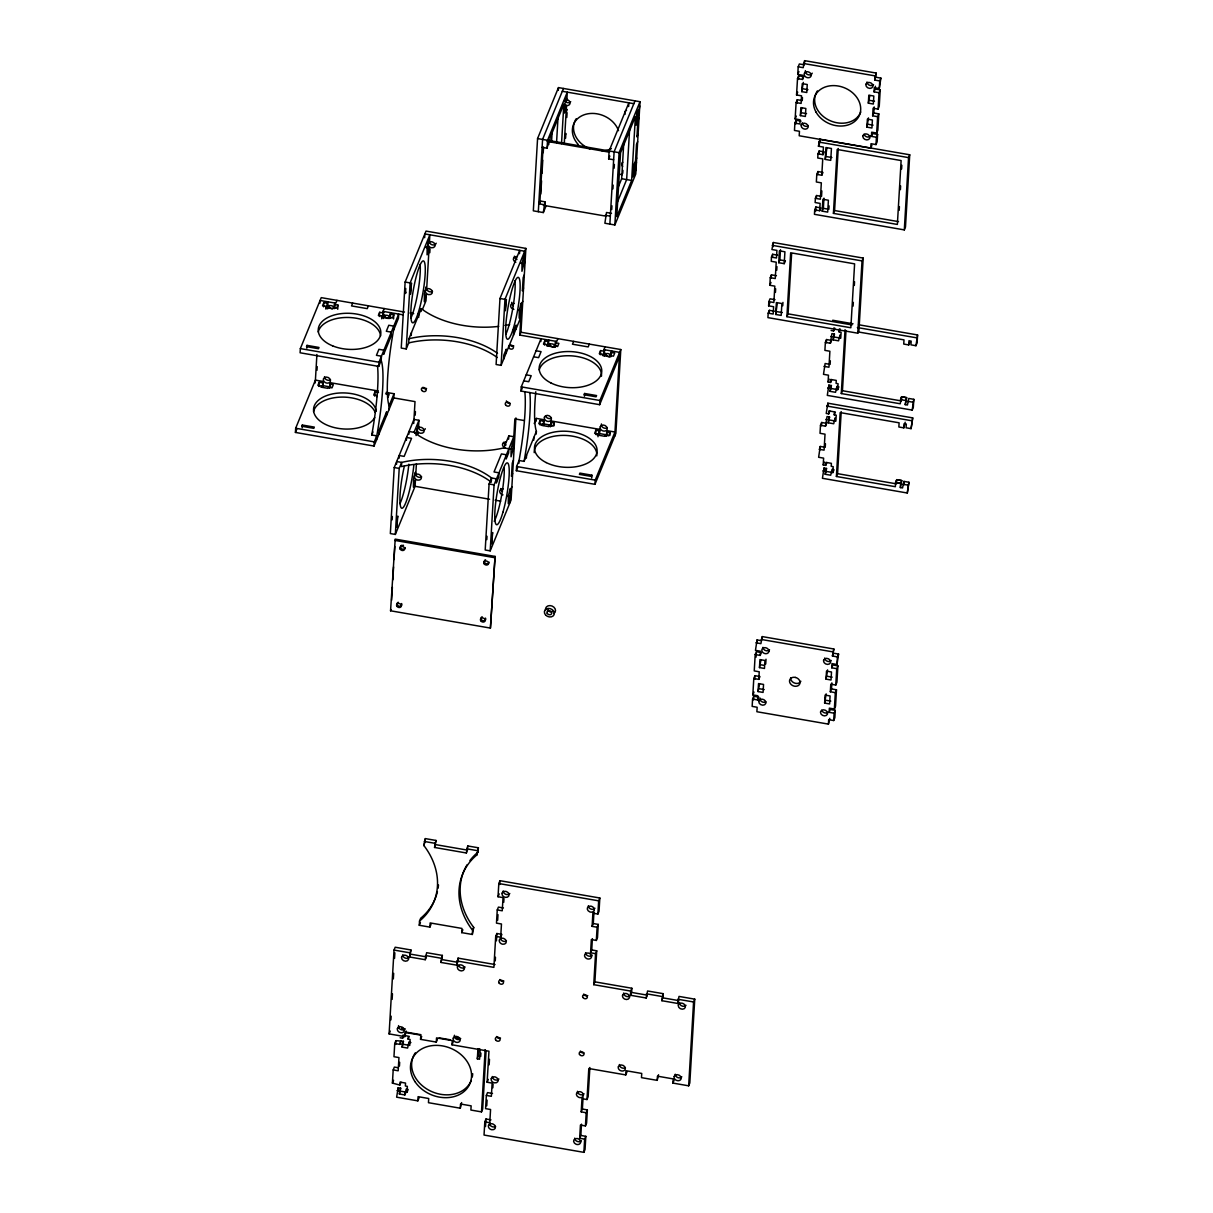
<?xml version="1.0" encoding="UTF-8"?>
<svg xmlns="http://www.w3.org/2000/svg" width="1213" height="1213" viewBox="0 0 1213 1213"><rect width="100%" height="100%" fill="white"/><g stroke="black" fill="none" stroke-linecap="round" stroke-linejoin="round"><path stroke-width="1.5" d="M386.159 392.375L394.028 393.74L393.785 397.925L374.044 446.05L295.426 432.435L295.669 428.234L315.41 380.109L323.264 381.473L322.446 387.083L323.264 381.473M404.46 312.059L321.248 297.64L300.354 348.586L300.096 352.786L378.729 366.402L381.185 360.382L381.443 356.197L376.439 355.333L378.911 349.314L383.899 350.178L383.657 354.378L391.056 336.335L391.299 332.135L386.31 331.27L388.782 325.251L393.77 326.115L393.528 330.315A74.069 11.721 -80.2 0 0 389.085 405.764L388.842 409.964M302.173 427.81L302.325 425.02L314.319 427.097L313.803 428.341L301.825 426.263L302.325 425.02M306.844 348.176L307.01 345.371L318.989 347.449L318.488 348.707L306.495 346.63L307.01 345.371M315.244 382.914L316.911 354.499M319.914 303.265L320.08 300.46L335.804 303.189L336.971 300.354M316.972 370.299L317.2 366.569M318.898 386.462L319.14 382.277L322.688 382.883M323.583 306.828L323.826 302.628L327.358 303.25L327.95 301.825L327.116 307.435L327.358 303.25M325.918 309.163L326.085 306.358L322.552 305.752L323.826 302.628M329.511 388.312L330.345 382.702L378.304 391.011M334.439 304.463L334.197 308.663L335.015 303.053L334.439 304.463L337.972 305.085L337.73 309.27M330.103 386.886L330.345 382.702M374.726 396.135L374.969 391.951L378.501 392.557M379.396 316.502L379.654 312.302L383.187 312.924L383.763 311.498L382.944 317.109L383.187 312.924M374.044 446.05L374.286 441.866L376.758 435.846A74.069 11.721 -80.2 0 0 381.185 360.382M378.729 366.402L378.972 362.217L398.713 314.091L398.455 318.276L393.528 330.315M381.746 318.837L381.913 316.032L378.365 315.425L379.654 312.302M384.142 308.527L382.99 311.362L382.732 315.562L383.52 315.698M376.515 440.031L376.758 435.846L371.769 434.982A74.069 11.721 -80.2 0 0 377.516 366.129M378.972 434.027L379.229 429.827L386.629 411.783L386.386 415.968M390.268 314.137L390.025 318.337L390.844 312.727L390.268 314.137L393.8 314.758L393.558 318.943M416.074 435.528L418.167 425.338L417.985 428.31L418.561 426.9L418.955 420.289L413.967 419.425L394.225 467.551L390.343 533.568L395.332 534.433L415.073 486.307L415.468 479.711L413.421 487.217L413.497 479.423L415.407 472.206L415.225 475.178L415.816 473.767L416.408 463.669M557.904 338.639L556.737 341.475L519.786 335.076L520.953 332.241L525.881 248.407L426.021 231.092L405.127 282.053L401.245 348.07L406.234 348.935L408.705 342.915L408.948 338.73L421.29 308.648A74.069 42.576 3.4 0 0 498.71 326.388M392.148 519.846L392.345 516.48M405.749 288.451L405.445 293.47L405.961 292.227M396.53 464.336L396.696 461.531L401.685 462.411A74.069 42.576 3.4 0 1 491.553 477.983L496.542 478.847L496.299 483.032L498.77 477.012L499.013 472.827L494.025 471.963L501.424 453.92L506.412 454.784L506.17 458.969L508.626 452.949L508.884 448.765L503.88 447.9A74.069 42.576 3.4 0 1 414.012 432.328L409.024 431.464L408.857 434.254M399.001 458.317L399.153 455.527L404.156 456.391L411.556 438.348L406.567 437.484L406.4 440.274M390.556 610.791L395.211 539.118L495.071 556.418L490.416 628.091L390.556 610.791L391.071 609.548M395.332 534.433L399.213 468.415L401.685 462.411L401.442 466.596A74.069 42.576 3.4 0 1 491.31 482.168M406.234 348.935L410.115 282.917L429.857 234.791L429.463 241.402L428.886 242.812L429.053 239.84L427.143 247.058L427.082 254.836L429.114 247.331L425.793 246.755M391.617 600.283L392.375 587.304M392.815 579.89L393.573 566.926M394.013 559.511L394.771 546.532M411.252 335.501L411.419 332.711M418.652 317.457L418.819 314.667M413.724 423.504L415.013 401.609L392.83 397.758M424.641 237.703L424.868 233.927L524.713 251.227L523.94 264.434L525.093 261.599M421.123 311.438L421.29 308.648M415.21 415.195L415.422 411.556M414.891 432.268L418.182 433.496L414.846 432.92M429.114 247.331L426.718 288.269L426.127 289.68L426.309 286.708L424.383 293.925L424.323 301.719L426.37 294.213L425.975 300.809L422.458 309.406M429.796 252.713L430.024 248.938M406.158 1031.005L404.824 1036.63L389.1 1033.901L394.028 950.067L395.195 947.232L410.919 949.961L409.509 956.981L425.232 959.71L426.4 956.875L410.676 954.161M390.92 1019.89L391.147 1016.176M392.133 999.406L392.451 993.811M393.33 978.906L393.664 973.326M394.528 958.422L394.862 952.827M401.018 1082.239L399.865 1085.074L392.406 1083.103L393.194 1069.911L394.346 1067.076L397.682 1067.652M410.919 1042.604L408.933 1042.255L407.598 1048.062L402.094 1047.107L403.429 1041.3L395.908 1040.663L394.741 1043.498L393.967 1056.705L398.956 1057.569L398.182 1070.776L393.194 1069.911M395.681 1044.438L395.908 1040.663M406.006 1092.109L404.839 1094.93L399.335 1093.974L400.669 1088.182L398.182 1087.743L396.636 1097.174L417.848 1100.858L419.016 1098.023M394.741 1043.498L399.729 1044.363L400.927 1040.875M397.985 1091.048L398.182 1087.743M399.456 1066.06L399.668 1062.285M399.335 1093.974L400.669 1088.182M399.865 1085.074L400.032 1082.102L405.536 1083.057L405.369 1086.014L407.356 1086.363L407.007 1092.307L400.502 1091.154M402.094 1047.107L403.429 1041.3M400.123 1037.767L402.61 1038.192L402.792 1035.22L408.296 1036.175L408.114 1039.147L410.1 1039.496L409.751 1045.439L403.262 1044.272M404.824 1036.63L405.081 1032.445L420.805 1035.159L420.547 1039.359L436.271 1042.088L437.438 1039.253M409.509 956.981L410.919 949.961M404.839 1094.93L406.173 1089.138L408.159 1089.471L407.007 1092.307M408.751 1045.227L408.933 1042.255M419.273 925.276L419.516 921.076A74.069 59.467 22.3 0 0 423.944 845.628L425.354 838.608L435.967 840.442L434.557 847.462L466.383 852.982L467.793 845.961L478.407 847.796L476.997 854.816A74.069 59.467 22.3 0 0 472.57 930.28L472.312 934.465L461.713 932.63L461.956 928.43L430.13 922.926L429.887 927.111L419.273 925.276L420.426 922.441M425.354 838.608L423.944 845.628M425.232 959.71L426.642 952.69L442.366 955.404L440.956 962.44L456.679 965.154L458.089 958.134L495.04 964.532M417.848 1100.858L418.091 1096.658L428.705 1098.508L428.462 1102.693L460.288 1108.212L461.607 1102.587M434.557 847.462L435.967 840.442M436.271 1042.088L436.528 1037.888L452.252 1040.618L452.009 1044.802L488.96 1051.216L487.126 1082.239L492.129 1083.103L491.356 1096.309L486.352 1095.445L485.579 1108.637L490.568 1109.501L489.794 1122.707L484.806 1121.843L484.032 1135.05L583.878 1152.35L585.045 1149.515L585.818 1136.323L580.83 1135.444L579.662 1138.279L584.651 1139.143L585.818 1136.323M440.956 962.44L442.366 955.404M456.679 965.154L458.089 958.134M466.383 852.982L467.793 845.961M491.386 480.773L491.553 477.983L489.082 483.987L485.2 550.005L490.204 550.869L511.098 499.923L515.919 417.909M519.528 253.669L519.725 250.363L499.983 298.489L496.102 364.507L501.09 365.371L520.832 317.245M486.807 539.633L487.004 536.282M490.204 550.869L494.07 484.851L513.812 436.725L508.823 435.861L503.88 447.9M501.09 365.371L504.972 299.353L525.881 248.407M503.562 359.351L503.804 355.166L506.276 349.147L506.033 353.332M460.288 1108.212L460.531 1104.012L471.144 1105.847L470.887 1110.047L481.5 1111.881L482.668 1109.061L486.095 1050.579M476.997 854.816L478.407 847.796M490.416 628.091L495.071 556.418M467.066 864.793A74.069 59.467 22.3 0 0 473.722 927.445L472.312 934.465M513.433 335.288L513.675 331.104L516.147 325.084L515.904 329.284M508.626 439.167L508.823 435.861M477.346 1058.873L477.937 1048.82L480.151 1049.2L479.56 1059.252L477.346 1058.873L478.908 1049.336M509.93 502.743L510.703 489.552L511.871 486.716M519.786 335.076L521.605 304.038L522.773 301.218M480.909 1053.066L480.712 1056.432L478.513 1056.038M520.953 332.241L620.798 349.541L615.87 433.375L594.976 484.336L516.344 470.705L516.602 466.52L519.058 460.5A74.069 11.721 -80.2 0 0 524.82 391.647M619.388 356.561L599.662 404.687L521.029 391.071L521.272 386.871L541.013 338.745L540.846 341.55M611.488 213.352L606.5 212.487L604.878 223.237L614.855 224.966L635.764 174.005L640.009 101.725L558.48 87.594L537.571 138.555L533.326 210.835L543.318 212.563L546.138 205.694M518.906 463.305L519.058 460.5L524.061 461.365L536.389 431.297A74.069 11.721 -80.2 0 1 535.782 391.769M481.5 1111.881L485.155 1049.639M495.708 936.345L500.696 937.209L501.864 934.374L496.86 933.51L495.708 936.345L493.888 967.368L456.922 960.969M503.41 907.976L498.422 907.112L497.254 909.932L496.481 923.138L501.469 924.003L500.696 937.209M497.254 909.932L502.243 910.796L503.031 897.605L498.027 896.741L498.816 883.534L499.968 880.699L599.829 897.999L599.04 911.206L597.888 914.041L592.884 913.177L592.111 926.368L597.114 927.232L598.267 924.412L593.278 923.548L592.111 926.368M538.314 211.699L542.575 139.419L563.469 88.458M485.518 1126.559L485.973 1119.008L490.962 1119.872M486.747 1105.816L487.08 1100.146M489.157 1064.802L489.476 1059.328M495.253 960.893L495.465 957.239M496.435 940.818L496.86 933.51M497.648 920.303L497.982 914.647M499.741 884.474L499.968 880.699M539.83 202.798L543.045 148.289M540.24 203.435L540.407 200.661M540.786 194.035L541.559 180.873M541.999 173.353L542.772 160.207M543.227 152.686L543.545 147.046M526.366 458.15L526.518 455.36M543.318 212.563L544.94 201.813L539.952 200.949L538.784 203.784L543.773 204.648M542.105 147.334L547.093 148.198L547.563 140.283L567.29 92.158L566.865 99.587L566.274 101.013L566.456 98.041L564.545 105.258L564.47 113.036L566.516 105.531L563.181 104.955M492.842 1087.818L493.069 1084.043M503.744 902.32L503.971 898.545M544.94 201.813L544.713 205.543L545.228 204.3M548.746 144.59L548.989 140.39L547.093 148.198M549.898 141.754L550.141 137.569L563.848 104.136L561.528 143.619M533.765 440.107L533.932 437.302M551.551 141.876L552.097 132.49M536.176 421.184L536.328 418.394L544.197 419.759L543.363 425.369L539.83 424.747L540.073 420.562L543.621 421.169L544.197 419.759M536.222 434.087L536.389 431.297M558.314 90.384L558.48 87.594M544.516 345.099L544.758 340.914L548.291 341.52L548.883 340.11L548.049 345.72L548.291 341.52M556.54 142.74L558.086 116.433M543.363 425.369L543.621 421.169M564.227 144.271L566.516 105.531M565.576 138.252L565.865 133.46L564.697 136.281M566.805 117.479L567.093 112.688M551.278 420.987L550.444 426.597L551.278 420.987L600.026 429.432L599.192 435.042L595.659 434.421M555.372 342.748L555.129 346.948L555.948 341.338L555.372 342.748L558.905 343.37L557.631 346.493L554.098 345.872L553.628 346.994L546.547 345.766L547.018 344.644L543.485 344.037L544.758 340.914M554.068 425.808L554.235 423.019L550.687 422.397M584.439 396.272L584.605 393.482L596.584 395.559L596.068 396.803L584.09 394.725L584.605 393.482M613.642 159.737L608.653 158.873L609.123 150.943L628.865 102.817L628.637 106.547M591.732 477.998L591.899 475.193L579.92 473.115L579.405 474.374L591.383 476.451L591.899 475.193M595.735 433.026L595.901 430.236L599.434 430.842L600.026 429.432M600.329 354.772L600.587 350.587L604.119 351.194L604.696 349.784L603.877 355.394L604.119 351.194M609.866 224.102L614.112 151.807L635.006 100.861M594.976 484.336L595.219 480.136L614.961 432.025L607.091 430.66L606.273 436.271L607.091 430.66M599.662 404.687L599.904 400.502L620.798 349.541M597.994 436.756L598.161 433.966L594.628 433.359L595.901 430.236M611.716 209.561L611.943 205.801M612.929 188.879L613.156 185.119M614.142 168.213L614.369 164.452M599.237 429.296L598.979 433.481L607.728 434.997M605.075 346.812L603.907 349.647L603.665 353.832L604.453 353.969M599.192 435.042L599.434 430.842M614.855 224.966L619.1 152.671L640.009 101.725M611.2 352.422L610.943 356.622L611.777 351.012L611.2 352.422L614.733 353.044L613.46 356.152L609.912 355.545L609.457 356.667L602.376 355.439L602.846 354.317L599.298 353.711L600.587 350.587M618.236 187.075L621.663 178.705L623.755 142.998M622.724 173.338L622.906 170.366M609.881 435.482L610.048 432.692L606.515 432.071M629.638 128.836L626.651 179.585L616.735 203.739M614.718 436.21L619.631 352.377L603.907 349.647M631.639 180.449L635.4 116.539L620.54 152.793L616.78 216.687L631.639 180.449L621.663 178.705M579.662 1138.279L580.436 1125.073L585.439 1125.937L586.592 1123.117L587.365 1109.91L582.376 1109.046L581.209 1111.881L586.213 1112.746L587.365 1109.91M581.209 1111.881L581.997 1098.675L586.986 1099.539L588.138 1096.704L589.867 1067.501M590.564 952.781L591.732 949.946L596.72 950.81L595.553 953.645L590.564 952.781L591.338 939.575L596.326 940.439L597.493 937.619L598.267 924.412M580.83 1135.444L581.497 1124.133M582.376 1109.046L583.044 1097.735M591.732 949.946L592.384 938.635M593.278 923.548L593.945 912.221M583.878 1152.35L584.651 1139.143M585.439 1125.937L586.213 1112.746M586.986 1099.539L588.805 1068.517L625.756 1074.915L626.924 1072.08M593.733 984.668L594.901 981.848L631.852 988.246L630.684 991.082L593.733 984.668L595.553 953.645M596.326 940.439L597.114 927.232M597.888 914.041L598.661 900.834L599.829 897.999M594.901 981.848L596.72 950.81M625.756 1074.915L625.999 1070.715L641.738 1073.444L641.48 1077.644L657.203 1080.358L658.538 1074.733M630.442 995.267L631.594 992.431L647.333 995.16L646.165 997.996L630.442 995.267L630.684 991.082M631.594 992.431L631.852 988.246M646.165 997.996L647.575 990.976L663.299 993.69L661.889 1000.71L677.612 1003.439L678.78 1000.604L663.056 997.89M657.203 1080.358L657.461 1076.174L673.185 1078.903L672.927 1083.088L688.666 1085.817L689.818 1082.982L694.746 999.148L679.022 996.419L677.612 1003.439M661.889 1000.71L663.299 993.69M688.666 1085.817L693.578 1001.968L694.746 999.148M768.193 313.166L767.92 317.624L857.788 333.196L858.956 330.361L863.201 258.081L773.333 242.509L771.923 249.529L776.927 250.394L776.472 257.99L771.483 257.126L771.241 261.311L776.229 262.175L775.259 278.55L770.27 277.686L769.83 285.282L774.819 286.147L773.864 302.507L768.86 301.643L768.617 305.843L773.606 306.707L773.181 314.031L768.193 313.166L769.345 310.331L774.349 311.195M769.178 313.303L769.345 310.331M771.256 277.898L771.438 274.851L776.426 275.715M772.484 257.08L772.636 254.29L777.639 255.155M773.09 246.694L773.333 242.509M775.441 292.409L775.653 288.77M776.745 270.256L776.957 266.617M752.591 699.067L757.579 699.931L758.747 697.111L753.743 696.247L752.591 699.067L752.151 706.391L757.155 707.255L756.882 711.728L828.434 724.116L829.768 718.308M757.579 699.931L757.822 695.746L752.833 694.882L753.789 678.507L754.956 675.671L759.945 676.551L758.792 679.371L753.789 678.507M755.199 654.55L760.202 655.414L761.355 652.579L756.366 651.715L755.199 654.55L754.243 670.91L759.232 671.79L758.792 679.371M760.384 640.509L757.064 639.933L755.456 650.35L760.445 651.214L760.202 655.414M775.683 314.455L776.381 302.583L781.885 303.523L781.187 315.41L775.683 314.455L777.336 303.144M778.716 262.705L779.413 250.833L784.917 251.788L784.22 263.661L778.716 262.705L779.883 259.885L780.475 249.696M753.531 699.901L753.743 696.247M754.744 679.31L754.956 675.671M756.048 657.173L756.26 653.534M756.882 642.966L757.064 639.933M758.064 691.562L758.534 683.571L763.538 684.435L763.068 692.426L758.064 691.562L759.52 683.935M759.474 667.59L759.945 659.599L764.948 660.463L764.478 668.454L759.474 667.59L760.93 659.963M833.589 653.201L838.592 654.065L837.425 656.885L832.436 656.021L833.847 649L762.295 636.598L760.885 643.633L755.896 642.769M762.128 639.403L762.295 636.598M782.734 305.797L782.946 302.401M801.05 121.148L796.062 120.284L794.894 123.12L794.47 130.443L799.458 131.307L799.2 135.765L870.752 148.168L871.904 145.333M794.894 123.12L799.898 123.984L800.14 119.799L795.137 118.919L796.107 102.559L797.275 99.724L802.263 100.588L802.445 97.556M796.107 102.559L801.096 103.423L801.55 95.827L796.547 94.963L797.517 78.587L798.67 75.767L803.673 76.631L802.506 79.452L797.517 78.587M802.506 79.452L802.748 75.267L797.76 74.402L798.199 66.806L799.367 63.971L804.355 64.835M795.849 123.953L796.062 120.284M797.047 103.363L797.275 99.724M798.457 79.406L798.67 75.767M765.721 664.027L766.01 659.235M786.903 316.684L790.664 252.774L854.604 263.858L850.844 327.753L786.903 316.684L788.071 313.849L791.604 253.699M800.383 115.599L800.853 107.608L805.841 108.473L805.371 116.463L800.383 115.599L801.823 107.972M801.793 91.642L802.263 83.652L807.251 84.516L806.781 92.506L801.793 91.642L803.324 82.408M875.907 77.238L880.896 78.102L879.743 80.937L874.74 80.073L876.15 73.053L804.613 60.65L803.203 67.67L798.199 66.806M804.446 63.44L804.613 60.65M814.711 209.864L814.439 214.322L904.307 229.894L905.474 227.058L909.72 154.779L819.852 139.207L818.441 146.227L823.43 147.091L822.99 154.688L818.002 153.824L817.744 158.008L822.748 158.873L821.777 175.248L816.789 174.384L816.349 181.98L821.337 182.845L820.367 199.205L815.379 198.341L815.136 202.541L820.124 203.405L819.7 210.728L814.711 209.864L815.864 207.029L820.852 207.893L819.7 210.728M815.606 211.487L815.864 207.029M816.379 198.31L816.546 195.52L819.867 196.097M817.774 174.596L817.956 171.549L822.945 172.413L821.777 175.248M818.987 153.778L819.154 150.988L824.158 151.852L822.99 154.688M819.685 141.997L819.852 139.207M821.535 196.385L821.853 190.926M822.187 211.153L822.899 199.281L828.388 200.236L827.691 212.108L822.187 211.153L823.354 208.333L823.961 198.144M825.234 159.403L825.932 147.531L831.436 148.486L830.738 160.359L825.234 159.403L826.887 148.092M829.055 205.892L828.858 209.273L823.354 208.333M825.447 443.761L825.234 447.309L820.246 446.445L818.623 457.271L823.612 458.135L823.218 464.928L825.704 465.352L826.872 462.532M820.488 425.308L825.492 426.172L826.644 423.352L821.656 422.488L820.488 425.308L820.018 433.299L825.022 434.163L824.082 450.144L819.093 449.28M830.329 360.837L830.117 364.385L825.113 363.521L823.491 374.332L828.479 375.196L828.085 381.989L830.587 382.429L831.739 379.593M825.371 342.384L830.359 343.249L831.527 340.428L826.523 339.549L825.371 342.384L824.901 350.375L829.889 351.239L828.949 367.221L823.961 366.356M833.422 213.382L837.182 149.472L901.123 160.556L897.362 224.45L833.422 213.382L834.589 210.546L838.228 148.517M820.064 449.644L820.246 446.445M821.474 425.672L821.656 422.488M826.341 342.748L826.523 339.549M826.341 471.432L832.846 472.6L834.013 469.765L832.027 469.416L830.693 475.223L825.189 474.268L826.523 468.461L824.021 468.036L822.429 478.301L907.294 493.009L908.931 482.258L903.928 481.394L902.548 487.944L900.349 487.565L900.592 483.381L895.603 482.516L895.361 486.701L836.409 476.482L840.169 412.587L899.106 422.806L898.863 426.991L903.852 427.855L905.186 422.23M825.492 426.172L827.054 416.559L829.54 416.984L828.206 422.791L833.71 423.746L835.044 417.939L834.878 420.911M903.852 427.855L904.11 423.671L906.308 424.05L906.081 427.78L911.084 428.644L912.707 417.894L827.827 403.186L826.235 413.451L828.737 413.876L829.889 411.04M831.223 388.509L837.713 389.661L838.88 386.841L836.894 386.492L835.56 392.299L830.056 391.344L831.39 385.537L828.888 385.112L827.296 395.377L912.176 410.085L913.328 407.25L913.798 399.32L908.81 398.455L907.43 405.021L905.216 404.642L906.627 397.652L901.638 396.757L900.228 403.777L841.291 393.558L845.052 329.663M830.359 343.249L831.921 333.636L834.423 334.06L833.088 339.867L838.577 340.823L839.927 335.015L839.745 337.987M823.809 471.751L824.021 468.036M827.615 406.901L827.827 403.186M828.676 388.827L828.888 385.112M825.189 474.268L826.523 468.461M825.704 465.352L825.886 462.38L831.39 463.336L831.208 466.308L833.195 466.656L832.846 472.6M828.206 422.791L829.54 416.984M828.737 413.876L828.904 410.904L834.408 411.859L834.241 414.831L836.227 415.18L835.878 421.123L829.374 419.956M830.056 391.344L831.39 385.537M830.587 382.429L830.753 379.457L836.257 380.412L836.091 383.384L838.062 383.733L837.713 389.661M833.088 339.867L834.423 334.06M831.102 330.512L833.604 330.952L833.786 327.98M838.759 337.851L840.745 338.184L841.094 332.256L839.108 331.907L839.29 328.935M836.727 389.464L836.894 386.492M836.409 476.482L837.577 473.661L841.216 411.632M841.291 393.558L842.444 390.722L845.992 330.588M824.628 703.085L825.098 695.094L830.086 695.959L829.616 703.949L824.628 703.085L826.159 693.866M826.038 679.128L826.508 671.138L831.496 672.002L831.026 679.993L826.038 679.128L827.569 669.91M828.434 724.116L828.691 719.658L833.695 720.522L834.847 717.687L835.287 710.363L830.283 709.499L829.131 712.334L834.119 713.199L835.287 710.363M829.131 712.334L829.374 708.149L834.362 709.014L835.53 706.178L836.485 689.803L831.496 688.939L830.329 691.774L835.332 692.638L836.485 689.803M830.329 691.774L830.784 684.177L835.772 685.042L836.94 682.222L837.895 665.846L832.906 664.982L831.739 667.802L836.743 668.681L837.895 665.846M831.739 667.802L831.982 663.617L836.985 664.481L838.592 654.065M832.436 656.021L833.847 649M853.103 306.131L853.33 302.371M854.331 285.464L854.543 281.704M831.496 688.939L831.845 682.874M866.931 127.138L867.401 119.147L872.405 120.011L871.935 128.002L866.931 127.138L868.478 117.904M868.341 103.166L868.811 95.175L873.815 96.039L873.345 104.03L868.341 103.166L869.782 95.539M833.695 720.522L834.119 713.199M834.362 709.014L835.332 692.638M835.772 685.042L836.743 668.681M836.985 664.481L837.425 656.885M857.788 333.196L862.034 260.916L863.201 258.081M870.752 148.168L871.01 143.695L875.998 144.574L877.166 141.739L877.59 134.416L872.602 133.551L871.434 136.387L876.423 137.251L877.59 134.416M871.434 136.387L871.677 132.187L876.681 133.051L877.833 130.231L878.803 113.855L873.8 112.991L872.647 115.811L877.636 116.675L878.803 113.855M872.647 115.811L873.087 108.23L878.091 109.094L879.243 106.259L880.213 89.883L875.21 89.019L874.057 91.854L879.046 92.719L880.213 89.883M874.057 91.854L874.3 87.67L879.289 88.534L880.896 78.102M874.74 80.073L876.15 73.053M873.8 112.991L874.164 106.911M875.21 89.019L875.377 86.229M875.998 144.574L876.423 137.251M876.681 133.051L877.636 116.675M878.091 109.094L879.046 92.719M879.289 88.534L879.743 80.937M899.182 210.349L899.409 206.589M900.395 189.668L900.622 185.923M901.608 169.001L901.835 165.241M904.307 229.894L908.552 157.614L909.72 154.779M896.604 482.486L896.771 479.681L901.759 480.575L900.349 487.565M901.471 399.562L901.638 396.757L900.471 399.623L905.474 400.487M857.94 331.892L903.988 339.867L903.746 344.067L908.734 344.932L908.977 340.732L911.175 341.126L910.963 344.841L915.951 345.72L917.119 342.885L917.574 334.955L858.531 324.735M903.715 485.124L903.928 481.394M907.294 493.009L908.931 482.258M911.084 428.644L912.707 417.894M912.176 410.085L913.798 399.32M915.951 345.72L917.574 334.955M328.753 305.176L328.738 305.251A3.639 2.926 22.3 0 0 332.21 308.769M324.553 376.667L324.538 376.743A3.639 2.926 22.3 0 0 327.085 380.018L327.995 380.26A3.639 2.926 22.3 0 0 330.527 379.76M384.582 314.849L384.566 314.925A3.639 2.926 22.3 0 0 388.024 318.443M429.417 240.659L429.266 241.417A3.639 2.926 22.3 0 0 431.813 244.692L432.738 244.935A3.639 2.926 22.3 0 0 436.21 243.237M426.521 288.285L426.536 288.209A3.639 2.926 22.3 0 0 429.068 291.56L429.978 291.802A3.639 2.926 22.3 0 0 432.51 291.302M418.515 426.157L418.364 426.915A3.639 2.926 22.3 0 0 420.911 430.19L421.836 430.433A3.639 2.926 22.3 0 0 425.308 428.735M415.634 473.707L415.619 473.783A3.639 2.926 22.3 0 0 418.167 477.058L419.076 477.3A3.639 2.926 22.3 0 0 421.608 476.8M398.622 1025.591L398.486 1026.35A3.639 2.926 22.3 0 0 401.033 1029.625L401.943 1029.867A3.639 2.926 22.3 0 0 404.475 1029.367M548.519 346.281L548.655 345.614A3.639 2.926 22.3 0 1 552.127 343.916L553.037 344.143A3.639 2.926 22.3 0 1 555.493 346.645M454.45 1035.265L454.314 1036.023A3.639 2.926 22.3 0 0 456.861 1039.298L457.771 1039.541A3.639 2.926 22.3 0 0 460.303 1039.041M503.213 891.009L503.228 890.933A3.639 2.926 22.3 0 0 505.76 894.299L506.685 894.527A3.639 2.926 22.3 0 0 509.794 893.496M604.332 356.031L604.468 355.288A3.639 2.926 22.3 0 1 607.956 353.589L608.865 353.817A3.639 2.926 22.3 0 1 611.322 356.304M601.436 423.944L601.299 424.702A3.639 2.926 22.3 0 0 603.847 427.977L604.756 428.219A3.639 2.926 22.3 0 0 607.288 427.719M489.703 1122.631L489.567 1123.39A3.639 2.926 22.3 0 0 492.114 1126.665L493.024 1126.907A3.639 2.926 22.3 0 0 495.556 1126.407M623.618 993.129L623.634 993.053A3.639 2.926 22.3 0 0 630.184 995.615M619.418 1064.635L619.434 1064.544A3.639 2.926 22.3 0 0 621.966 1067.91L622.876 1068.153A3.639 2.926 22.3 0 0 625.408 1067.652M679.447 1002.802L679.462 1002.726A3.639 2.926 22.3 0 0 686.012 1005.289M675.247 1074.309L675.262 1074.218A3.639 2.926 22.3 0 0 677.794 1077.584L678.704 1077.826A3.639 2.926 22.3 0 0 681.812 1076.795M867.022 81.968L867.007 82.059A3.639 2.926 22.3 0 0 873.572 84.546M760.096 698.036L759.96 698.794A3.639 2.926 22.3 0 0 765.949 701.811M895.603 482.547L896.771 479.681L901.759 480.575L900.592 483.411L895.603 482.547L896.771 479.681M326.085 306.358L325.63 307.496L332.696 308.709L333.166 307.586L336.698 308.208L337.972 305.085M295.426 432.435L296.836 428.993M319.14 382.277L317.867 385.4L321.4 386.007L320.945 387.129L328.026 388.357L328.48 387.235L332.013 387.857L333.302 384.733L329.754 384.112M352.695 303.083L351.527 305.919L367.251 308.633L368.418 305.812M381.913 316.032L381.443 317.169L388.524 318.382L388.979 317.26L392.527 317.882L393.8 314.758M374.969 391.951L373.695 395.074L377.228 395.681L376.773 396.803M371.769 434.982L372.998 431.964M387.842 397.515L389.115 394.407L385.582 393.785M389.085 405.764L394.028 393.74M414.012 432.328L418.955 420.289M417.636 434.254L418.212 432.844M566.107 112.324L567.275 109.488M524.319 257.838L523.743 259.248L523.925 256.277L521.999 263.494L521.939 271.287L523.971 263.767L520.65 263.191M524.319 274.805L523.167 277.641L522.378 290.847L523.546 288.012M521.575 304.706L520.984 306.116L521.165 303.144L519.255 310.361L519.179 318.155L521.226 310.649L517.89 310.073M608.653 158.873L609.821 156.037M521.029 391.071L522.272 388.054M639.751 105.91L638.144 116.342L639.312 113.506M639.069 117.706L637.902 120.527L636.946 136.902L638.099 134.067M513.417 443.336L512.841 444.746L513.023 441.775L511.098 448.992L511.037 456.785L513.069 449.28L509.748 448.704M637.659 141.663L636.491 144.499L635.536 160.859L636.689 158.039M514.191 447.112L513.038 449.932L514.858 418.91L524.092 420.517M513.417 460.303L512.265 463.139L511.492 476.345L512.644 473.51M636.446 162.224L634.854 172.382L636.021 169.547M534.22 423.549L536.328 418.394M516.344 470.705L517.587 467.702M510.673 490.204L510.097 491.614L510.264 488.657L508.353 495.859L508.292 503.653L510.324 496.147L506.989 495.571M540.073 420.562L538.799 423.686L542.332 424.292L541.877 425.414L548.943 426.642L549.413 425.52L552.946 426.127L554.235 423.019M573.628 341.369L572.46 344.204L588.184 346.918L589.351 344.098M598.161 433.966L597.691 435.088L604.771 436.316L605.242 435.194L608.774 435.801L610.048 432.692M419.516 921.076L420.684 918.256A74.069 59.467 22.3 0 0 437.408 891.585M429.887 927.111L431.04 924.276M389.1 1033.901L390.268 1031.08M399.729 1044.363L400.897 1041.527M797.76 74.402L798.927 71.567M402.61 1038.192L403.777 1035.371M408.114 1039.147L409.281 1036.327M796.547 94.963L797.714 92.127M392.406 1083.103L393.573 1080.283M795.137 118.919L796.304 116.099M461.713 932.63L462.866 929.795M420.547 1039.359L421.715 1036.524M472.57 930.28L473.722 927.445M498.027 896.741L499.195 893.905M771.483 257.126L772.636 254.29M818.441 146.227L819.609 143.392M452.009 1044.802L453.162 1041.982M818.002 153.824L819.154 150.988M770.27 277.686L771.438 274.851M769.83 285.282L770.983 282.447M816.789 174.384L817.956 171.549M784.22 263.661L785.387 260.84L779.883 259.885M768.86 301.643L770.028 298.823L775.016 299.687M768.617 305.843L769.785 303.007M815.379 198.341L816.546 195.52M487.126 1082.239L488.293 1079.403M486.352 1095.445L487.52 1092.61L492.508 1093.474M484.806 1121.843L485.973 1119.008M833.604 330.952L834.771 328.117M839.108 331.907L840.275 329.072M828.085 381.989L829.237 379.169M834.241 414.831L835.393 411.995M823.218 464.928L824.37 462.092M752.833 694.882L754.001 692.047M908.734 344.932L909.886 342.096M905.216 404.642L906.627 397.652L901.638 396.787M672.927 1083.088L674.094 1080.252M803.446 63.485L874.998 75.873M802.945 88.807L807.949 89.671M869.509 100.345L874.497 101.21M801.55 112.764L806.539 113.628M868.099 124.302L873.087 125.166M562.301 91.293L633.853 103.696M818.684 142.042L908.552 157.614M826.402 156.583L831.906 157.538M537.571 138.555L619.1 152.671M547.154 141.405L609.533 152.216M834.589 210.546L898.515 221.63M618.6 174.066L622.269 174.702M605.332 215.308L610.336 216.172M543.394 205.315L605.772 216.126M772.181 245.344L862.034 260.916M425.748 247.422L429.084 247.998M832.709 320.247L852.997 323.765M776.836 311.635L782.34 312.575M788.071 313.849L852.011 324.932M857.379 327.555L916.422 337.79M830.753 336.456L833.255 336.896M834.241 337.032L837.91 337.669M405.127 282.053L410.115 282.917M499.983 298.489L504.972 299.353M410.009 313.015L413.709 313.651M907.642 401.291L912.631 402.155M827.736 387.933L830.238 388.372M842.444 390.722L901.395 400.942M382.99 311.362L403.307 314.88M334.773 307.253L335.561 307.389M555.706 345.523L556.494 345.66M536.085 350.784L541.074 351.649L538.602 357.653L533.614 356.789M826.675 406.006L911.539 420.714M825.886 419.395L828.388 419.819M526.215 374.847L531.203 375.712L528.732 381.716L523.743 380.852M300.354 348.586L378.972 362.217M521.272 386.871L599.904 400.502M902.775 484.214L907.764 485.079M822.869 470.871L825.356 471.296M837.577 473.661L896.513 483.866M322.142 385.522L330.876 387.023M542.575 423.716L551.809 425.308M295.669 428.234L374.286 441.866M516.602 466.52L595.219 480.136M394.225 467.551L399.213 468.415M489.082 483.987L494.07 484.851M413.785 486.079L489.597 499.225M495.147 500.181L500.681 501.151M394.695 540.376L494.555 557.677M761.127 639.433L832.679 651.836M760.642 664.754L763.963 665.331M827.19 676.293L832.194 677.157M759.232 688.726L764.22 689.591M825.78 700.25L830.784 701.114M424.201 841.443L434.8 843.278M466.641 848.797L477.24 850.631M435.725 844.642L467.551 850.146M498.816 883.534L598.661 900.834M394.028 950.067L409.751 952.796M425.475 955.51L441.198 958.24M646.408 993.796L662.131 996.525M677.855 999.254L693.578 1001.968M442.123 959.604L457.847 962.334M401.67 1028.336L405.354 1028.973M455.178 1037.6L460.713 1038.555M406.037 1032.127L420.805 1034.674M439.258 1037.873L450.326 1039.799M399.774 1043.711L402.261 1044.135M397.015 1090.578L399.517 1091.003M516.981 256.565L516.874 256.55A3.639 2.926 22.3 0 0 515.813 262.281M513.872 309.36L513.054 309.148A3.639 2.926 22.3 0 1 514.13 303.417M505.973 442.048L506.079 442.063A3.639 2.926 22.3 0 0 504.911 447.779M502.97 494.859L502.152 494.646A3.639 2.926 22.3 0 1 503.228 488.915M552.552 611.216A2.456 1.971 22.3 0 1 548.124 609.487M545.623 610.078A5.125 4.124 22.3 0 1 552.097 606.06A5.125 4.124 22.3 0 1 553.841 613.475M500.529 1038.04A2.456 1.971 22.3 0 1 496.557 1036.509M503.88 981.029A2.456 1.971 22.3 0 1 499.908 979.498M583.893 1052.823A2.456 1.971 22.3 0 1 580.436 1051.034M587.759 995.57A2.456 1.971 22.3 0 1 583.787 994.023M498.892 1079.009A3.639 2.926 22.3 0 1 495.783 1080.04L494.859 1079.797A3.639 2.926 22.3 0 1 492.311 1076.522M594.931 908.249A3.639 2.926 22.3 0 1 591.823 909.28L590.913 909.053A3.639 2.926 22.3 0 1 588.366 905.762M465.079 967.019A3.639 2.926 22.3 0 1 458.605 965.321M592.187 955.131A3.639 2.926 22.3 0 1 589.078 956.162L588.153 955.92A3.639 2.926 22.3 0 1 585.606 952.645M506.458 940.909A3.639 2.926 22.3 0 1 503.926 941.409L503.016 941.167A3.639 2.926 22.3 0 1 500.469 937.892M409.251 957.345A3.639 2.926 22.3 0 1 402.686 954.858M581.285 1140.629A3.639 2.926 22.3 0 1 578.176 1141.66L577.267 1141.418A3.639 2.926 22.3 0 1 574.704 1138.143M584.029 1093.762A3.639 2.926 22.3 0 1 580.921 1094.793L580.011 1094.551A3.639 2.926 22.3 0 1 577.464 1091.275M408.705 342.915A74.069 42.576 3.4 0 1 497.269 357.517M408.948 338.73A74.069 42.576 3.4 0 1 497.512 353.317M509.642 324.568A74.069 42.576 3.4 0 1 505.033 325.463M420.107 264.328A31.356 4.958 -80.2 0 1 411.01 317.867M514.964 280.764A31.356 4.958 -80.2 0 1 505.866 334.303M374.726 417.575A31.356 18.028 3.4 0 1 324.371 423.837A31.356 18.028 3.4 0 1 331.194 394.21A31.356 18.028 3.4 0 1 376.136 411.434M313.545 411.616A31.356 18.028 3.4 0 1 343.218 397.091A31.356 18.028 3.4 0 1 375.181 412.465M318.231 331.968A31.356 18.028 3.4 0 1 350.633 317.563A31.356 18.028 3.4 0 1 380.564 335.971M504.199 468.112A31.356 4.958 -80.2 0 1 494.222 521.302M408.842 464.215A31.356 4.958 -80.2 0 1 399.956 503.683M413.845 465.079A31.356 4.958 -80.2 0 1 402.003 508.262A31.356 4.958 -80.2 0 1 404.384 466.004M529.808 392.512A74.069 11.721 -80.2 0 1 524.061 461.365M539.254 369.874A31.356 18.028 3.4 0 1 573.597 356.016A31.356 18.028 3.4 0 1 601.466 376.212M534.22 452.646A31.356 18.028 3.4 0 1 566.183 435.452A31.356 18.028 3.4 0 1 596.781 455.861M426.582 388.448A2.456 1.971 22.3 0 1 422.837 387.417M509.945 403.216A2.456 1.971 22.3 0 1 506.428 400.897M508.975 345.766A2.456 1.971 22.3 0 1 513.023 346.251A2.456 1.971 22.3 0 1 511.355 349.162A2.456 1.971 22.3 0 1 508.717 346.205M513.812 345.963A2.456 1.971 22.3 0 1 510.051 344.947M551.46 418.045A3.639 2.926 22.3 0 1 548.928 418.546L548.018 418.303A3.639 2.926 22.3 0 1 545.577 415.816M610.746 356.592A3.639 2.926 22.3 0 1 605.499 353.21M554.917 346.918A3.639 2.926 22.3 0 1 549.671 343.537M516.965 259.446A3.639 2.926 22.3 0 1 514.418 256.17M391.132 317.412A3.639 2.926 22.3 0 1 388.948 318.473M513.372 305.888A3.639 2.926 22.3 0 1 511.81 302.28M502.47 491.386A3.639 2.926 22.3 0 1 500.757 488.536M506.064 444.944A3.639 2.926 22.3 0 1 503.622 442.457M383.505 318.549A3.639 2.926 22.3 0 1 383.399 317.761L383.551 317.002A3.639 2.926 22.3 0 1 387.023 315.304L387.933 315.547A3.639 2.926 22.3 0 1 390.389 318.033M327.677 308.875A3.639 2.926 22.3 0 1 327.586 308.087L327.722 307.329A3.639 2.926 22.3 0 1 331.194 305.631L332.119 305.873A3.639 2.926 22.3 0 1 334.561 308.36M469.886 860.608A74.069 59.467 22.3 0 1 478.165 851.996M438.484 884.944A74.069 59.467 22.3 0 1 438.06 888.295M471.357 1080.161A31.356 25.17 22.3 0 1 430.327 1090.957A31.356 25.17 22.3 0 1 415.301 1052.854M472.691 1073.687A31.356 25.17 22.3 0 1 472.266 1077.008M485.443 618.084A2.456 1.971 22.3 0 1 484.457 620.692A2.456 1.971 22.3 0 1 481.212 619.434A2.456 1.971 22.3 0 1 482.198 616.811M405.203 547.594A2.456 1.971 22.3 0 1 402.413 549.171A2.456 1.971 22.3 0 1 400.517 546.32M400.775 545.865A2.456 1.971 22.3 0 1 401.67 545.274M402.883 545.198A2.456 1.971 22.3 0 1 403.504 545.365M489.082 562.135A2.456 1.971 22.3 0 1 486.292 563.696A2.456 1.971 22.3 0 1 484.381 560.861M484.639 560.406A2.456 1.971 22.3 0 1 485.549 559.799M401.579 603.543A2.456 1.971 22.3 0 1 400.593 606.166A2.456 1.971 22.3 0 1 397.333 604.908A2.456 1.971 22.3 0 1 398.319 602.285M769.542 649.804A3.639 2.926 22.3 0 1 762.977 647.317M827.66 712.501A3.639 2.926 22.3 0 1 821.777 710.272M831.269 660.494A3.639 2.926 22.3 0 1 824.704 658.007M800.838 681.251A5.413 4.352 22.3 0 1 796.698 683.465L795.319 683.298A5.413 4.352 22.3 0 1 790.709 677.733M860.745 112.066A24.245 19.469 22.3 0 1 829.101 120.208A24.245 19.469 22.3 0 1 817.38 90.914M812.225 73.174A3.639 2.926 22.3 0 1 807.843 74.645A3.639 2.926 22.3 0 1 805.432 70.612M808.252 125.864A3.639 2.926 22.3 0 1 802.263 122.831M870.555 136.023A3.639 2.926 22.3 0 1 864.081 134.325M578.449 144.741A24.245 19.469 22.3 0 1 584.272 114.735A24.245 19.469 22.3 0 1 618.524 130.701M611.382 148.593A24.245 19.469 22.3 0 1 602.103 150.988M589.882 148.881A24.245 19.469 22.3 0 1 576.236 118.722M625.135 114.265A3.639 2.926 22.3 0 1 624.71 112.703L624.847 111.945A3.639 2.926 22.3 0 1 626.545 110.383M622.663 166.439A3.639 2.926 22.3 0 1 621.678 164.18L621.829 163.421A3.639 2.926 22.3 0 1 622.769 162.224M564.697 104.849A3.639 2.926 22.3 0 0 569.928 103.818L570.065 103.06A3.639 2.926 22.3 0 0 565.683 99.511M570.716 101.665A3.639 2.926 22.3 0 1 564.576 100.74M397.333 517.345L396.742 527.412L397.849 516.101L397.333 517.345M411.025 284.282L410.434 294.334L411.541 283.023L411.025 284.282M492.19 533.781L491.599 543.849L492.705 532.537L492.19 533.781M505.897 300.718L505.305 310.771L506.397 299.475L505.897 300.718M633.702 165.029L633.004 176.916L634.278 173.793L634.975 161.905L633.702 165.029M636.734 113.279L636.037 125.166L637.325 122.043L638.023 110.156L636.734 113.279M323.522 378.82L323.386 379.578A3.639 2.926 22.3 0 0 325.933 382.853L326.843 383.096A3.639 2.926 22.3 0 0 330.315 381.398L330.467 380.639A3.639 2.926 22.3 0 0 323.522 378.82M428.25 243.495L428.113 244.238A3.639 2.926 22.3 0 0 430.66 247.528L431.57 247.755A3.639 2.926 22.3 0 0 432.647 242.024L431.722 241.781A3.639 2.926 22.3 0 0 428.25 243.495M425.49 290.362L425.354 291.12A3.639 2.926 22.3 0 0 427.901 294.395L428.811 294.638A3.639 2.926 22.3 0 0 429.887 288.906L428.977 288.664A3.639 2.926 22.3 0 0 425.49 290.362M417.348 428.993L417.211 429.751A3.639 2.926 22.3 0 0 419.759 433.026L420.668 433.268A3.639 2.926 22.3 0 0 421.745 427.537L420.835 427.294A3.639 2.926 22.3 0 0 417.348 428.993M414.588 475.86L414.452 476.618A3.639 2.926 22.3 0 0 416.999 479.893L417.924 480.136A3.639 2.926 22.3 0 0 418.985 474.404L418.076 474.162A3.639 2.926 22.3 0 0 414.588 475.86M401.67 956.936L401.533 957.679A3.639 2.926 22.3 0 0 408.463 959.498L408.614 958.755A3.639 2.926 22.3 0 0 406.067 955.465L405.142 955.222A3.639 2.926 22.3 0 0 401.67 956.936M397.47 1028.427L397.333 1029.17A3.639 2.926 22.3 0 0 399.881 1032.46L400.79 1032.703A3.639 2.926 22.3 0 0 404.263 1030.989L404.414 1030.246A3.639 2.926 22.3 0 0 397.47 1028.427M544.455 417.105L544.303 417.863A3.639 2.926 22.3 0 0 546.866 421.138L547.776 421.381A3.639 2.926 22.3 0 0 551.248 419.683L551.399 418.925A3.639 2.926 22.3 0 0 544.455 417.105M457.483 966.594L457.346 967.352A3.639 2.926 22.3 0 0 464.291 969.172L464.427 968.414A3.639 2.926 22.3 0 0 461.88 965.139L460.97 964.896A3.639 2.926 22.3 0 0 457.483 966.594M453.283 1038.101L453.146 1038.844A3.639 2.926 22.3 0 0 455.694 1042.134L456.619 1042.361A3.639 2.926 22.3 0 0 460.091 1040.663L460.227 1039.92A3.639 2.926 22.3 0 0 453.283 1038.101M502.197 893.086L502.061 893.845A3.639 2.926 22.3 0 0 504.608 897.12L505.518 897.362A3.639 2.926 22.3 0 0 506.594 891.631L505.669 891.388A3.639 2.926 22.3 0 0 502.197 893.086M499.438 939.954L499.301 940.712A3.639 2.926 22.3 0 0 501.848 943.987L502.758 944.23A3.639 2.926 22.3 0 0 503.835 938.498L502.925 938.255A3.639 2.926 22.3 0 0 499.438 939.954M600.268 426.779L600.132 427.537A3.639 2.926 22.3 0 0 602.679 430.812L603.589 431.055A3.639 2.926 22.3 0 0 607.076 429.357L607.213 428.598A3.639 2.926 22.3 0 0 600.268 426.779M491.295 1078.584L491.159 1079.343A3.639 2.926 22.3 0 0 493.706 1082.633L494.616 1082.86A3.639 2.926 22.3 0 0 495.692 1077.129L494.783 1076.886A3.639 2.926 22.3 0 0 491.295 1078.584M488.536 1125.467L488.399 1126.21A3.639 2.926 22.3 0 0 490.947 1129.5L491.871 1129.743A3.639 2.926 22.3 0 0 492.933 1123.996L492.023 1123.769A3.639 2.926 22.3 0 0 488.536 1125.467M594.294 909.659L594.143 910.417A3.639 2.926 22.3 0 1 590.67 912.115L589.761 911.873A3.639 2.926 22.3 0 1 590.822 906.141L591.732 906.384A3.639 2.926 22.3 0 1 594.294 909.659M591.535 956.541L591.398 957.284A3.639 2.926 22.3 0 1 587.911 958.983L587.001 958.755A3.639 2.926 22.3 0 1 588.078 953.024L588.987 953.251A3.639 2.926 22.3 0 1 591.535 956.541M583.392 1095.172L583.241 1095.915A3.639 2.926 22.3 0 1 579.769 1097.613L578.859 1097.386A3.639 2.926 22.3 0 1 579.92 1091.655L580.845 1091.882A3.639 2.926 22.3 0 1 583.392 1095.172M580.633 1142.04L580.496 1142.798A3.639 2.926 22.3 0 1 577.009 1144.496L576.099 1144.253A3.639 2.926 22.3 0 1 577.176 1138.522L578.085 1138.764A3.639 2.926 22.3 0 1 580.633 1142.04M622.603 995.206L622.451 995.964A3.639 2.926 22.3 0 0 629.395 997.783L629.547 997.025A3.639 2.926 22.3 0 0 626.985 993.75L626.075 993.508A3.639 2.926 22.3 0 0 622.603 995.206M618.403 1066.712L618.251 1067.455A3.639 2.926 22.3 0 0 620.798 1070.745L621.723 1070.973A3.639 2.926 22.3 0 0 625.195 1069.275L625.347 1068.532A3.639 2.926 22.3 0 0 618.403 1066.712M801.247 124.909L801.111 125.667A3.639 2.926 22.3 0 0 808.04 127.486L808.192 126.728A3.639 2.926 22.3 0 0 801.247 124.909M811.209 75.251L811.072 76.01A3.639 2.926 22.3 0 1 805.326 76.662A3.639 2.926 22.3 0 1 806.251 71.794A3.639 2.926 22.3 0 1 811.209 75.251M678.416 1004.88L678.279 1005.638A3.639 2.926 22.3 0 0 685.224 1007.457L685.36 1006.699A3.639 2.926 22.3 0 0 682.813 1003.424L681.903 1003.181A3.639 2.926 22.3 0 0 678.416 1004.88M674.216 1076.386L674.079 1077.129A3.639 2.926 22.3 0 0 676.627 1080.419L677.536 1080.647A3.639 2.926 22.3 0 0 681.024 1078.948L681.16 1078.205A3.639 2.926 22.3 0 0 674.216 1076.386M865.991 84.137L865.855 84.88A3.639 2.926 22.3 0 0 872.784 86.699L872.935 85.956A3.639 2.926 22.3 0 0 865.991 84.137M862.959 135.613L862.822 136.356A3.639 2.926 22.3 0 0 869.766 138.176L869.903 137.433A3.639 2.926 22.3 0 0 862.959 135.613M758.929 700.871L758.792 701.63A3.639 2.926 22.3 0 0 765.737 703.449L765.873 702.691A3.639 2.926 22.3 0 0 758.929 700.871M768.906 651.214L768.754 651.957A3.639 2.926 22.3 0 1 763.022 652.624A3.639 2.926 22.3 0 1 763.932 647.742A3.639 2.926 22.3 0 1 768.906 651.214M823.672 660.084L823.536 660.842A3.639 2.926 22.3 0 0 830.48 662.662L830.617 661.904A3.639 2.926 22.3 0 0 823.672 660.084M820.655 711.561L820.504 712.319A3.639 2.926 22.3 0 0 827.448 714.139L827.6 713.38A3.639 2.926 22.3 0 0 820.655 711.561M795.41 677.43L794.03 677.263A5.413 4.352 22.3 0 0 789.511 681.145A5.413 4.352 22.3 0 0 794.166 686.133L795.546 686.3A5.413 4.352 22.3 0 0 800.064 682.419A5.413 4.352 22.3 0 0 795.41 677.43M545.623 615.021A5.125 4.124 22.3 0 0 554.098 614.657A5.125 4.124 22.3 0 0 548.352 608.426A5.125 4.124 22.3 0 0 545.623 615.021M547.245 613.384A2.456 1.971 22.3 0 0 551.399 614.036A2.456 1.971 22.3 0 0 549.444 610.685A2.456 1.971 22.3 0 0 547.245 613.384M498.968 982.848A2.456 1.971 22.3 0 0 503.122 983.516A2.456 1.971 22.3 0 0 501.166 980.149A2.456 1.971 22.3 0 0 498.968 982.848M495.617 1039.859A2.456 1.971 22.3 0 0 499.771 1040.511A2.456 1.971 22.3 0 0 497.815 1037.16A2.456 1.971 22.3 0 0 495.617 1039.859M579.496 1054.385A2.456 1.971 22.3 0 0 583.65 1055.052A2.456 1.971 22.3 0 0 581.679 1051.701A2.456 1.971 22.3 0 0 579.496 1054.385M582.846 997.374A2.456 1.971 22.3 0 0 587.001 998.041A2.456 1.971 22.3 0 0 585.03 994.69A2.456 1.971 22.3 0 0 582.846 997.374M417.879 313.864A31.356 4.958 -80.2 0 0 424.414 262.053A31.356 4.958 -80.2 0 0 411.859 299.672A31.356 4.958 -80.2 0 0 417.879 313.864M512.735 330.3A31.356 4.958 -80.2 0 0 519.27 278.505A31.356 4.958 -80.2 0 0 506.716 316.108A31.356 4.958 -80.2 0 0 512.735 330.3M332.711 345.902A31.356 18.028 3.4 0 0 380.821 333.348A31.356 18.028 3.4 0 0 335.061 314.774A31.356 18.028 3.4 0 0 332.711 345.902M502.94 512.22A31.356 4.958 -80.2 0 0 507.762 463.093A31.356 4.958 -80.2 0 0 495.313 506.094A31.356 4.958 -80.2 0 0 502.94 512.22M550.884 382.929A31.356 18.028 3.4 0 0 601.421 373.574A31.356 18.028 3.4 0 0 559.072 352.361A31.356 18.028 3.4 0 0 550.884 382.929M546.199 462.578A31.356 18.028 3.4 0 0 596.735 453.207A31.356 18.028 3.4 0 0 554.402 432.01A31.356 18.028 3.4 0 0 546.199 462.578M421.669 390.252A2.456 1.971 22.3 0 0 425.824 390.92A2.456 1.971 22.3 0 0 423.868 387.554A2.456 1.971 22.3 0 0 421.669 390.252M505.548 404.793A2.456 1.971 22.3 0 0 509.703 405.445A2.456 1.971 22.3 0 0 507.731 402.094A2.456 1.971 22.3 0 0 505.548 404.793M414.982 1081.632A31.356 25.17 22.3 0 0 467.869 1087.364A31.356 25.17 22.3 0 0 440.167 1045.576A31.356 25.17 22.3 0 0 414.982 1081.632M480.697 620.677A2.456 1.971 22.3 0 0 484.851 621.344A2.456 1.971 22.3 0 0 482.895 617.993A2.456 1.971 22.3 0 0 480.697 620.677M400.184 549.14A2.456 1.971 22.3 0 0 404.338 549.807A2.456 1.971 22.3 0 0 402.367 546.441A2.456 1.971 22.3 0 0 400.184 549.14M484.048 563.666A2.456 1.971 22.3 0 0 488.202 564.333A2.456 1.971 22.3 0 0 486.246 560.982A2.456 1.971 22.3 0 0 484.048 563.666M396.833 606.151A2.456 1.971 22.3 0 0 400.987 606.803A2.456 1.971 22.3 0 0 399.016 603.452A2.456 1.971 22.3 0 0 396.833 606.151M816.091 112.187A24.245 19.469 22.3 0 0 856.939 119.268A24.245 19.469 22.3 0 0 838.259 86.017A24.245 19.469 22.3 0 0 816.091 112.187"/></g></svg>
